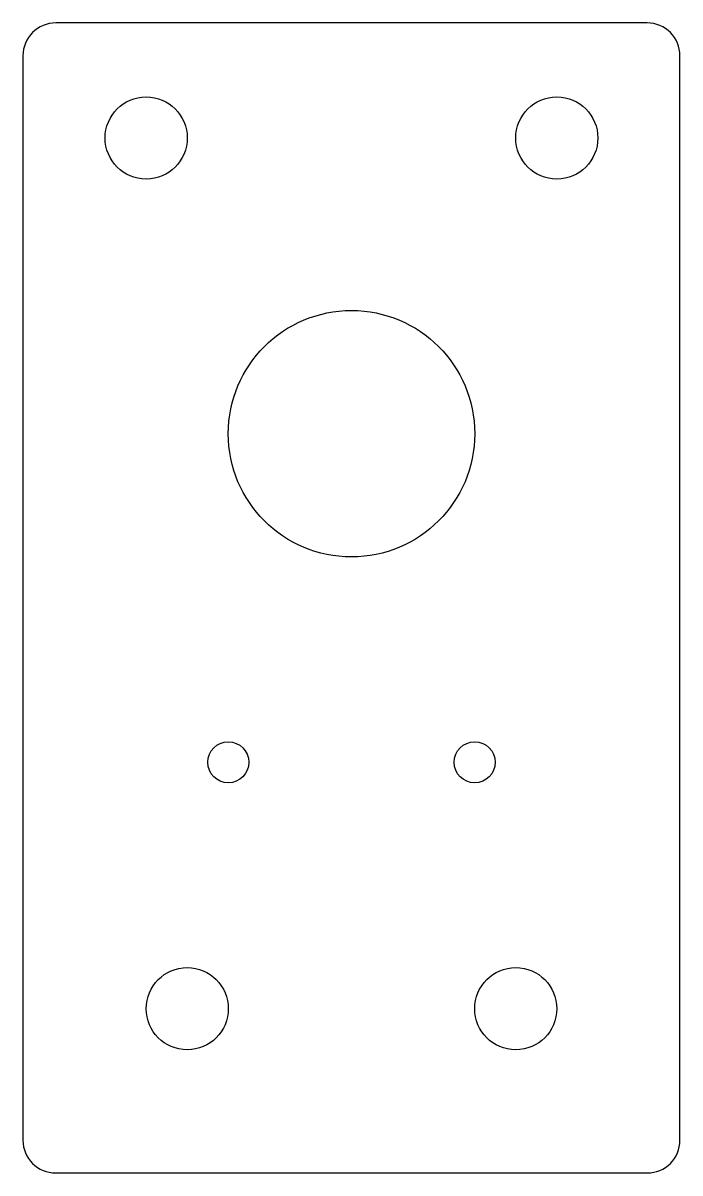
# Model space of a CAD drawing. Header units: millimetres. Extents: x -18 to 22, y -30.3 to 39.7.
import ezdxf

# ---------------------------------------------------------------- set-up
doc = ezdxf.new("R2010")
doc.units = ezdxf.units.MM

msp = doc.modelspace()

# ---------------------------------------------------------------- linework, layer by layer
for p, q in [((20.035, 39.662), (-15.965, 39.662)), ((-17.965, 37.662), (-17.965, -28.338)), ((22.035, -28.338), (22.035, 37.662)), ((-15.965, -30.338), (20.035, -30.338))]:
    msp.add_line(p, q)
for centre, radius in [((-10.465, 32.662), 2.5), ((14.535, 32.662), 2.5), ((2.035, 14.662), 7.5), ((-5.465, -5.338), 1.25), ((9.535, -5.338), 1.25), ((-7.965, -20.338), 2.5), ((12.035, -20.338), 2.5)]:
    msp.add_circle(centre, radius)
for centre, start, end in [((-15.965, 37.662), 90, 180), ((20.035, 37.662), 0, 90), ((-15.965, -28.338), 180, 270), ((20.035, -28.338), 270, 0)]:
    msp.add_arc(centre, 2, start, end)

doc.saveas('drawing.dxf')
